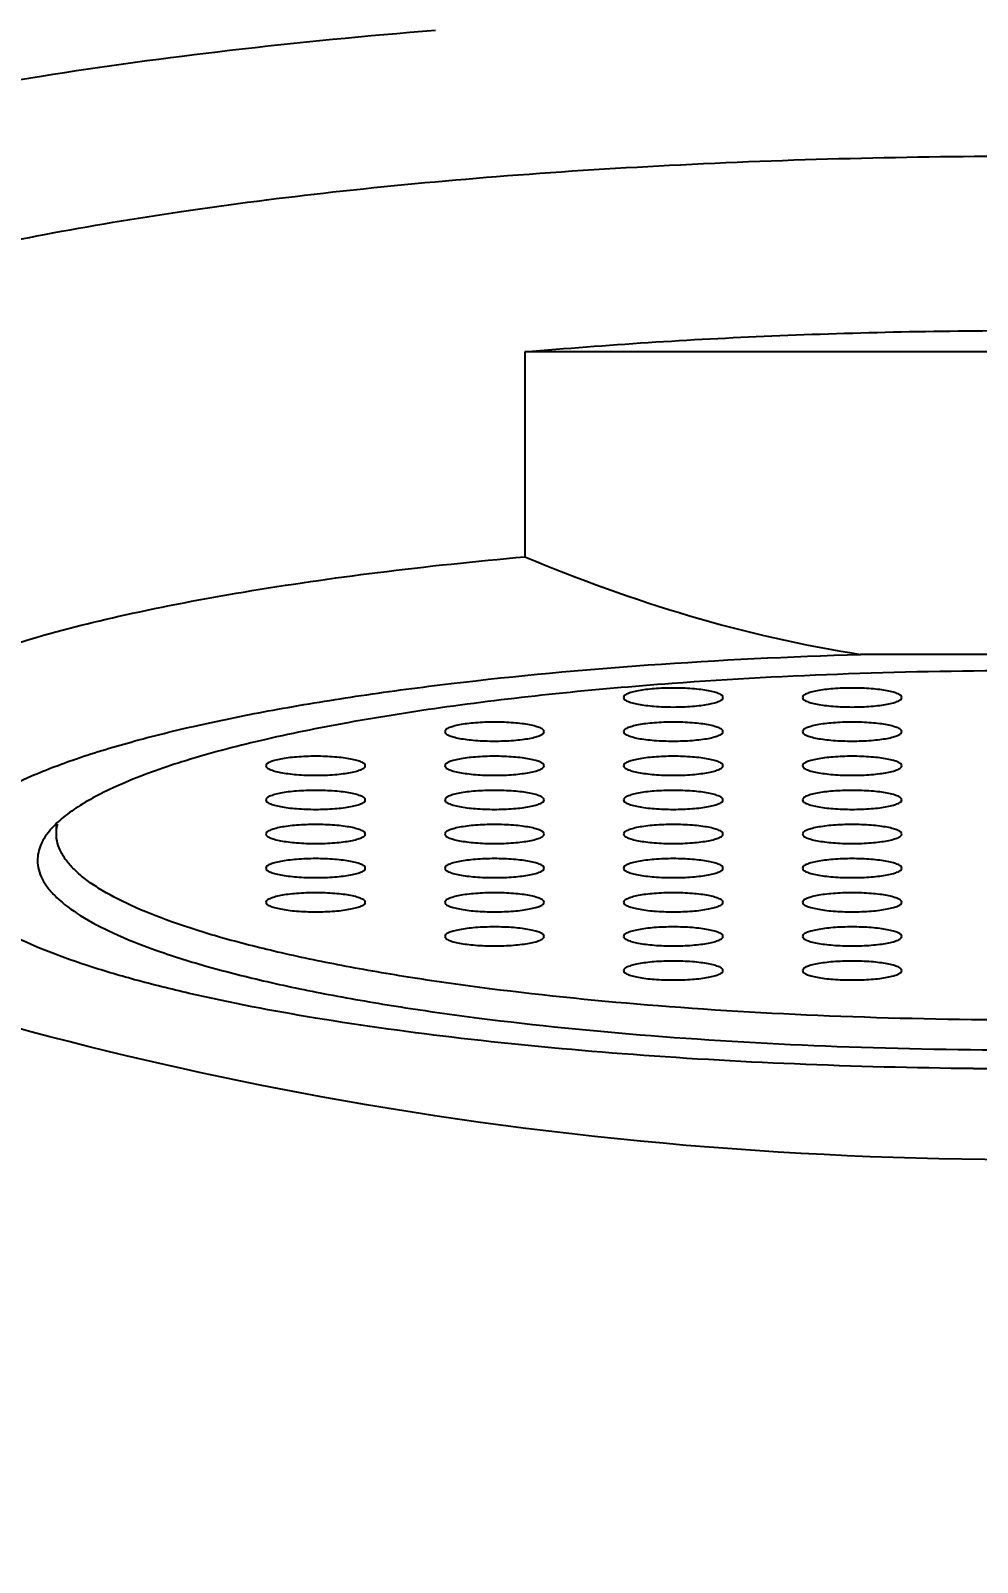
# Model space of a CAD drawing. Header units: millimetres. Extents: x 1091 to 1735, y 843 to 1297.
# Drawn here: x 1461.93 to 1471.46, y 1164.91 to 1180.33 of the extents above; entities that cross this region are included whole.
import ezdxf

# ---------------------------------------------------------------- set-up
doc = ezdxf.new("R2010")
doc.units = ezdxf.units.MM
doc.styles.add('Daelim Dimension', font='\x7f\x7f\x7f\x7f.TTF')
doc.dimstyles.new('DEFAULT', dxfattribs={"dimscale": 2, "dimtxt": 2, "dimasz": 2, "dimexe": 0, "dimexo": 2, "dimgap": 1, "dimtad": 1, "dimdec": 1, "dimzin": 9, "dimdsep": 46, "dimtxsty": 'Daelim Dimension', "dimcen": 0.5, "dimclrd": 252, "dimclre": 252, "dimclrt": 3, "dimadec": 1, "dimazin": 0, "dimtfac": 1, "dimtdec": 1, "dimtix": 1, "dimtmove": 0, "dimatfit": 3, "dimfxl": 0, "dimtolj": 1, "dimtzin": 1, "dimlwd": 9, "dimlwe": 9, "dimarcsym": 0})

# ---------------------------------------------------------------- blocks, each defined once
blk = doc.blocks.new('*D4')
at = {"color": 5, "lineweight": 9}
for p, q in [((1435.712, 1187.784), (1406.581, 1187.784)), ((1406.581, 1183.784), (1406.581, 1132.656)), ((1493.501, 1128.656), (1406.581, 1128.656))]:
    blk.add_line(p, q, dxfattribs=at)
at = {"color": 5}
for points in [[(1405.914, 1183.784), (1407.247, 1183.784), (1406.581, 1187.784)], [(1405.914, 1132.656), (1407.247, 1132.656), (1406.581, 1128.656)]]:
    blk.add_solid(points, dxfattribs=at)
at = {"layer": 'Defpoints', "color": 0}
for p in [(1439.712, 1187.784), (1406.581, 1128.656), (1497.501, 1128.656)]:
    blk.add_point(p, dxfattribs=at)
at = {"color": 7, "insert": (1399.137, 1158.22), "char_height": 10, "attachment_point": 5, "rotation": 90, "style": 'Daelim Dimension'}
blk.add_mtext('\\A1;59', dxfattribs=at)

msp = doc.modelspace()

# ---------------------------------------------------------------- linework, layer by layer
at = {"color": 7, "linetype": 'Continuous'}
for p, q in [((1477.095, 1177.095), (1466.907, 1177.095)), ((1466.907, 1177.095), (1466.907, 1175.034)), ((1473.718, 1174.052), (1470.285, 1174.052)), ((1462.191, 1172.244), (1462.191, 1172.328)), ((1471.422, 1169.883), (1472.58, 1169.883))]:
    msp.add_line(p, q, dxfattribs=at)
for points, knots in [([(1456.542, 1177.512), (1456.529, 1177.585), (1456.532, 1177.744), (1456.635, 1177.976), (1456.824, 1178.198), (1457.223, 1178.512), (1457.947, 1178.87), (1459.054, 1179.248), (1460.452, 1179.593), (1462.109, 1179.896), (1463.989, 1180.15), (1465.315, 1180.278), (1466.008, 1180.334)], [0, 0, 0, 0, 0.021644, 0.044997, 0.072585, 0.105927, 0.192351, 0.306352, 0.446912, 0.611616, 0.797321, 1, 1, 1, 1]), ([(1459.954, 1175.039), (1459.673, 1175.129), (1459.178, 1175.31), (1458.626, 1175.594), (1458.308, 1175.839), (1458.145, 1176.012), (1458.041, 1176.191), (1457.999, 1176.375), (1458.026, 1176.56), (1458.116, 1176.74), (1458.266, 1176.915), (1458.566, 1177.161), (1459.098, 1177.447), (1459.906, 1177.753), (1460.92, 1178.038), (1462.122, 1178.297), (1463.495, 1178.525), (1465.013, 1178.718), (1466.652, 1178.871), (1468.993, 1179.022), (1470.788, 1179.066), (1472.001, 1179.066)], [0, 0, 0, 0, 0.051741, 0.092089, 0.108182, 0.121828, 0.133496, 0.143962, 0.154298, 0.165617, 0.178768, 0.194285, 0.233373, 0.283838, 0.345488, 0.417626, 0.499239, 0.589074, 0.685689, 0.787507, 1, 1, 1, 1]), ([(1466.907, 1177.095), (1467.734, 1177.169), (1469.431, 1177.277), (1471.131, 1177.311), (1472.001, 1177.311)], [0, 0, 0, 0, 0.488217, 1, 1, 1, 1]), ([(1460.001, 1172.96), (1460.001, 1173.015), (1460.024, 1173.132), (1460.122, 1173.298), (1460.277, 1173.457), (1460.489, 1173.613), (1460.757, 1173.765), (1461.08, 1173.914), (1461.458, 1174.058), (1462.06, 1174.252), (1462.937, 1174.472), (1464.123, 1174.697), (1465.466, 1174.89), (1466.413, 1174.989), (1466.907, 1175.034)], [0, 0, 0, 0, 0.02208, 0.046822, 0.076127, 0.111096, 0.152284, 0.199936, 0.254102, 0.314704, 0.454474, 0.617234, 0.800185, 1, 1, 1, 1]), ([(1466.907, 1175.034), (1467.449, 1174.808), (1468.555, 1174.406), (1469.704, 1174.141), (1470.285, 1174.052)], [0, 0, 0, 0, 0.499748, 1, 1, 1, 1]), ([(1461.211, 1171.571), (1461.177, 1171.603), (1461.117, 1171.668), (1461.049, 1171.774), (1461.008, 1171.882), (1460.996, 1171.991), (1461.015, 1172.1), (1461.062, 1172.207), (1461.136, 1172.313), (1461.281, 1172.46), (1461.537, 1172.637), (1461.928, 1172.831), (1462.419, 1173.017), (1463.006, 1173.193), (1463.683, 1173.357), (1464.443, 1173.509), (1465.28, 1173.645), (1466.521, 1173.809), (1468.196, 1173.963), (1469.572, 1174.03), (1470.285, 1174.052)], [0, 0, 0, 0, 0.01365, 0.025732, 0.036659, 0.046995, 0.057406, 0.068546, 0.080945, 0.094985, 0.128839, 0.171199, 0.222317, 0.282056, 0.350053, 0.425781, 0.508587, 0.597724, 0.791579, 1, 1, 1, 1]), ([(1472.001, 1173.887), (1471.389, 1173.887), (1470.184, 1173.866), (1468.98, 1173.802), (1468.389, 1173.758)], [0, 0, 0, 0, 0.508345, 1, 1, 1, 1]), ([(1468.389, 1173.758), (1467.997, 1173.729), (1467.24, 1173.663), (1466.151, 1173.533), (1465.159, 1173.377), (1464.282, 1173.2), (1463.533, 1173.003), (1462.999, 1172.818), (1462.648, 1172.657), (1462.438, 1172.541), (1462.269, 1172.423), (1462.175, 1172.336), (1462.137, 1172.292)], [0, 0, 0, 0, 0.181312, 0.350798, 0.505821, 0.644042, 0.763513, 0.862813, 0.904679, 0.941364, 0.973019, 1, 1, 1, 1]), ([(1468.401, 1173.713), (1468.337, 1173.713), (1468.244, 1173.71), (1468.127, 1173.698), (1468.052, 1173.687), (1467.99, 1173.673), (1467.948, 1173.659), (1467.923, 1173.646), (1467.909, 1173.636), (1467.901, 1173.625), (1467.901, 1173.618)], [0, 0, 0, 0, 0.366436, 0.532657, 0.679389, 0.801535, 0.89541, 0.931244, 0.959929, 1, 1, 1, 1]), ([(1468.901, 1173.618), (1468.901, 1173.625), (1468.893, 1173.636), (1468.879, 1173.646), (1468.854, 1173.659), (1468.812, 1173.673), (1468.751, 1173.687), (1468.676, 1173.698), (1468.558, 1173.71), (1468.465, 1173.713), (1468.401, 1173.713)], [0, 0, 0, 0, 0.040074, 0.06876, 0.104594, 0.19847, 0.320619, 0.46735, 0.633575, 1, 1, 1, 1]), ([(1470.201, 1173.713), (1470.137, 1173.713), (1470.044, 1173.71), (1469.927, 1173.698), (1469.852, 1173.687), (1469.79, 1173.673), (1469.748, 1173.659), (1469.723, 1173.646), (1469.709, 1173.636), (1469.701, 1173.625), (1469.701, 1173.618)], [0, 0, 0, 0, 0.366436, 0.532657, 0.679389, 0.801535, 0.89541, 0.931244, 0.959929, 1, 1, 1, 1]), ([(1470.701, 1173.618), (1470.701, 1173.625), (1470.693, 1173.636), (1470.679, 1173.646), (1470.654, 1173.659), (1470.612, 1173.673), (1470.551, 1173.687), (1470.476, 1173.698), (1470.358, 1173.71), (1470.265, 1173.713), (1470.201, 1173.713)], [0, 0, 0, 0, 0.040074, 0.06876, 0.104594, 0.19847, 0.320619, 0.46735, 0.633575, 1, 1, 1, 1]), ([(1467.901, 1173.618), (1467.901, 1173.611), (1467.909, 1173.599), (1467.923, 1173.589), (1467.948, 1173.576), (1467.99, 1173.562), (1468.052, 1173.549), (1468.127, 1173.537), (1468.244, 1173.525), (1468.337, 1173.522), (1468.401, 1173.522)], [0, 0, 0, 0, 0.040074, 0.06876, 0.104594, 0.19847, 0.320619, 0.46735, 0.633575, 1, 1, 1, 1]), ([(1468.401, 1173.522), (1468.465, 1173.522), (1468.558, 1173.525), (1468.676, 1173.537), (1468.751, 1173.549), (1468.812, 1173.562), (1468.854, 1173.576), (1468.879, 1173.589), (1468.893, 1173.599), (1468.901, 1173.611), (1468.901, 1173.618)], [0, 0, 0, 0, 0.366436, 0.532657, 0.679389, 0.801535, 0.89541, 0.931244, 0.959929, 1, 1, 1, 1]), ([(1469.701, 1173.618), (1469.701, 1173.611), (1469.709, 1173.599), (1469.723, 1173.589), (1469.748, 1173.576), (1469.79, 1173.562), (1469.852, 1173.549), (1469.927, 1173.537), (1470.044, 1173.525), (1470.137, 1173.522), (1470.201, 1173.522)], [0, 0, 0, 0, 0.040074, 0.06876, 0.104594, 0.19847, 0.320619, 0.46735, 0.633575, 1, 1, 1, 1]), ([(1470.201, 1173.522), (1470.265, 1173.522), (1470.358, 1173.525), (1470.476, 1173.537), (1470.551, 1173.549), (1470.612, 1173.562), (1470.654, 1173.576), (1470.679, 1173.589), (1470.693, 1173.599), (1470.701, 1173.611), (1470.701, 1173.618)], [0, 0, 0, 0, 0.366436, 0.532657, 0.679389, 0.801535, 0.89541, 0.931244, 0.959929, 1, 1, 1, 1]), ([(1466.601, 1173.37), (1466.537, 1173.37), (1466.444, 1173.366), (1466.327, 1173.355), (1466.252, 1173.343), (1466.19, 1173.329), (1466.148, 1173.316), (1466.123, 1173.303), (1466.109, 1173.292), (1466.101, 1173.281), (1466.101, 1173.274)], [0, 0, 0, 0, 0.366436, 0.532657, 0.679389, 0.801535, 0.89541, 0.931244, 0.959929, 1, 1, 1, 1]), ([(1467.101, 1173.274), (1467.101, 1173.281), (1467.093, 1173.292), (1467.079, 1173.303), (1467.054, 1173.316), (1467.012, 1173.329), (1466.951, 1173.343), (1466.876, 1173.355), (1466.758, 1173.366), (1466.665, 1173.37), (1466.601, 1173.37)], [0, 0, 0, 0, 0.040074, 0.06876, 0.104594, 0.19847, 0.320619, 0.46735, 0.633575, 1, 1, 1, 1]), ([(1468.401, 1173.37), (1468.337, 1173.37), (1468.244, 1173.366), (1468.127, 1173.355), (1468.052, 1173.343), (1467.99, 1173.329), (1467.948, 1173.316), (1467.923, 1173.303), (1467.909, 1173.292), (1467.901, 1173.281), (1467.901, 1173.274)], [0, 0, 0, 0, 0.366436, 0.532657, 0.679389, 0.801535, 0.89541, 0.931244, 0.959929, 1, 1, 1, 1]), ([(1468.901, 1173.274), (1468.901, 1173.281), (1468.893, 1173.292), (1468.879, 1173.303), (1468.854, 1173.316), (1468.812, 1173.329), (1468.751, 1173.343), (1468.676, 1173.355), (1468.558, 1173.366), (1468.465, 1173.37), (1468.401, 1173.37)], [0, 0, 0, 0, 0.040074, 0.06876, 0.104594, 0.19847, 0.320619, 0.46735, 0.633575, 1, 1, 1, 1]), ([(1470.201, 1173.37), (1470.137, 1173.37), (1470.044, 1173.366), (1469.927, 1173.355), (1469.852, 1173.343), (1469.79, 1173.329), (1469.748, 1173.316), (1469.723, 1173.303), (1469.709, 1173.292), (1469.701, 1173.281), (1469.701, 1173.274)], [0, 0, 0, 0, 0.366436, 0.532657, 0.679389, 0.801535, 0.89541, 0.931244, 0.959929, 1, 1, 1, 1]), ([(1470.701, 1173.274), (1470.701, 1173.281), (1470.693, 1173.292), (1470.679, 1173.303), (1470.654, 1173.316), (1470.612, 1173.329), (1470.551, 1173.343), (1470.476, 1173.355), (1470.358, 1173.366), (1470.265, 1173.37), (1470.201, 1173.37)], [0, 0, 0, 0, 0.040074, 0.06876, 0.104594, 0.19847, 0.320619, 0.46735, 0.633575, 1, 1, 1, 1]), ([(1466.101, 1173.274), (1466.101, 1173.267), (1466.109, 1173.256), (1466.123, 1173.245), (1466.148, 1173.233), (1466.19, 1173.219), (1466.252, 1173.205), (1466.327, 1173.194), (1466.444, 1173.182), (1466.537, 1173.179), (1466.601, 1173.179)], [0, 0, 0, 0, 0.040074, 0.06876, 0.104594, 0.19847, 0.320619, 0.46735, 0.633575, 1, 1, 1, 1]), ([(1466.601, 1173.179), (1466.665, 1173.179), (1466.758, 1173.182), (1466.876, 1173.194), (1466.951, 1173.205), (1467.012, 1173.219), (1467.054, 1173.233), (1467.079, 1173.245), (1467.093, 1173.256), (1467.101, 1173.267), (1467.101, 1173.274)], [0, 0, 0, 0, 0.366436, 0.532657, 0.679389, 0.801535, 0.89541, 0.931244, 0.959929, 1, 1, 1, 1]), ([(1467.901, 1173.274), (1467.901, 1173.267), (1467.909, 1173.256), (1467.923, 1173.245), (1467.948, 1173.233), (1467.99, 1173.219), (1468.052, 1173.205), (1468.127, 1173.194), (1468.244, 1173.182), (1468.337, 1173.179), (1468.401, 1173.179)], [0, 0, 0, 0, 0.040074, 0.06876, 0.104594, 0.19847, 0.320619, 0.46735, 0.633575, 1, 1, 1, 1]), ([(1468.401, 1173.179), (1468.465, 1173.179), (1468.558, 1173.182), (1468.676, 1173.194), (1468.751, 1173.205), (1468.812, 1173.219), (1468.854, 1173.233), (1468.879, 1173.245), (1468.893, 1173.256), (1468.901, 1173.267), (1468.901, 1173.274)], [0, 0, 0, 0, 0.366436, 0.532657, 0.679389, 0.801535, 0.89541, 0.931244, 0.959929, 1, 1, 1, 1]), ([(1469.701, 1173.274), (1469.701, 1173.267), (1469.709, 1173.256), (1469.723, 1173.245), (1469.748, 1173.233), (1469.79, 1173.219), (1469.852, 1173.205), (1469.927, 1173.194), (1470.044, 1173.182), (1470.137, 1173.179), (1470.201, 1173.179)], [0, 0, 0, 0, 0.040074, 0.06876, 0.104594, 0.19847, 0.320619, 0.46735, 0.633575, 1, 1, 1, 1]), ([(1470.201, 1173.179), (1470.265, 1173.179), (1470.358, 1173.182), (1470.476, 1173.194), (1470.551, 1173.205), (1470.612, 1173.219), (1470.654, 1173.233), (1470.679, 1173.245), (1470.693, 1173.256), (1470.701, 1173.267), (1470.701, 1173.274)], [0, 0, 0, 0, 0.366436, 0.532657, 0.679389, 0.801535, 0.89541, 0.931244, 0.959929, 1, 1, 1, 1]), ([(1464.801, 1173.026), (1464.737, 1173.026), (1464.644, 1173.023), (1464.527, 1173.011), (1464.452, 1173), (1464.39, 1172.986), (1464.348, 1172.972), (1464.323, 1172.959), (1464.309, 1172.949), (1464.301, 1172.938), (1464.301, 1172.931)], [0, 0, 0, 0, 0.366436, 0.532657, 0.679389, 0.801535, 0.89541, 0.931244, 0.959929, 1, 1, 1, 1]), ([(1464.301, 1172.931), (1464.301, 1172.924), (1464.309, 1172.912), (1464.323, 1172.902), (1464.348, 1172.889), (1464.39, 1172.875), (1464.452, 1172.862), (1464.527, 1172.85), (1464.644, 1172.838), (1464.737, 1172.835), (1464.801, 1172.835)], [0, 0, 0, 0, 0.040074, 0.06876, 0.104594, 0.19847, 0.320619, 0.46735, 0.633575, 1, 1, 1, 1]), ([(1465.301, 1172.931), (1465.301, 1172.938), (1465.293, 1172.949), (1465.279, 1172.959), (1465.254, 1172.972), (1465.212, 1172.986), (1465.151, 1173), (1465.076, 1173.011), (1464.958, 1173.023), (1464.865, 1173.026), (1464.801, 1173.026)], [0, 0, 0, 0, 0.040074, 0.06876, 0.104594, 0.19847, 0.320619, 0.46735, 0.633575, 1, 1, 1, 1]), ([(1464.801, 1172.835), (1464.865, 1172.835), (1464.958, 1172.838), (1465.076, 1172.85), (1465.151, 1172.862), (1465.212, 1172.875), (1465.254, 1172.889), (1465.279, 1172.902), (1465.293, 1172.912), (1465.301, 1172.924), (1465.301, 1172.931)], [0, 0, 0, 0, 0.366436, 0.532657, 0.679389, 0.801535, 0.89541, 0.931244, 0.959929, 1, 1, 1, 1]), ([(1466.601, 1173.026), (1466.537, 1173.026), (1466.444, 1173.023), (1466.327, 1173.011), (1466.252, 1173), (1466.19, 1172.986), (1466.148, 1172.972), (1466.123, 1172.959), (1466.109, 1172.949), (1466.101, 1172.938), (1466.101, 1172.931)], [0, 0, 0, 0, 0.366436, 0.532657, 0.679389, 0.801535, 0.89541, 0.931244, 0.959929, 1, 1, 1, 1]), ([(1466.101, 1172.931), (1466.101, 1172.924), (1466.109, 1172.912), (1466.123, 1172.902), (1466.148, 1172.889), (1466.19, 1172.875), (1466.252, 1172.862), (1466.327, 1172.85), (1466.444, 1172.838), (1466.537, 1172.835), (1466.601, 1172.835)], [0, 0, 0, 0, 0.040074, 0.06876, 0.104594, 0.19847, 0.320619, 0.46735, 0.633575, 1, 1, 1, 1]), ([(1467.101, 1172.931), (1467.101, 1172.938), (1467.093, 1172.949), (1467.079, 1172.959), (1467.054, 1172.972), (1467.012, 1172.986), (1466.951, 1173), (1466.876, 1173.011), (1466.758, 1173.023), (1466.665, 1173.026), (1466.601, 1173.026)], [0, 0, 0, 0, 0.040074, 0.06876, 0.104594, 0.19847, 0.320619, 0.46735, 0.633575, 1, 1, 1, 1]), ([(1466.601, 1172.835), (1466.665, 1172.835), (1466.758, 1172.838), (1466.876, 1172.85), (1466.951, 1172.862), (1467.012, 1172.875), (1467.054, 1172.889), (1467.079, 1172.902), (1467.093, 1172.912), (1467.101, 1172.924), (1467.101, 1172.931)], [0, 0, 0, 0, 0.366436, 0.532657, 0.679389, 0.801535, 0.89541, 0.931244, 0.959929, 1, 1, 1, 1]), ([(1468.401, 1173.026), (1468.337, 1173.026), (1468.244, 1173.023), (1468.127, 1173.011), (1468.052, 1173), (1467.99, 1172.986), (1467.948, 1172.972), (1467.923, 1172.959), (1467.909, 1172.949), (1467.901, 1172.938), (1467.901, 1172.931)], [0, 0, 0, 0, 0.366436, 0.532657, 0.679389, 0.801535, 0.89541, 0.931244, 0.959929, 1, 1, 1, 1]), ([(1467.901, 1172.931), (1467.901, 1172.924), (1467.909, 1172.912), (1467.923, 1172.902), (1467.948, 1172.889), (1467.99, 1172.875), (1468.052, 1172.862), (1468.127, 1172.85), (1468.244, 1172.838), (1468.337, 1172.835), (1468.401, 1172.835)], [0, 0, 0, 0, 0.040074, 0.06876, 0.104594, 0.19847, 0.320619, 0.46735, 0.633575, 1, 1, 1, 1]), ([(1468.901, 1172.931), (1468.901, 1172.938), (1468.893, 1172.949), (1468.879, 1172.959), (1468.854, 1172.972), (1468.812, 1172.986), (1468.751, 1173), (1468.676, 1173.011), (1468.558, 1173.023), (1468.465, 1173.026), (1468.401, 1173.026)], [0, 0, 0, 0, 0.040074, 0.06876, 0.104594, 0.19847, 0.320619, 0.46735, 0.633575, 1, 1, 1, 1]), ([(1468.401, 1172.835), (1468.465, 1172.835), (1468.558, 1172.838), (1468.676, 1172.85), (1468.751, 1172.862), (1468.812, 1172.875), (1468.854, 1172.889), (1468.879, 1172.902), (1468.893, 1172.912), (1468.901, 1172.924), (1468.901, 1172.931)], [0, 0, 0, 0, 0.366436, 0.532657, 0.679389, 0.801535, 0.89541, 0.931244, 0.959929, 1, 1, 1, 1]), ([(1470.201, 1173.026), (1470.137, 1173.026), (1470.044, 1173.023), (1469.927, 1173.011), (1469.852, 1173), (1469.79, 1172.986), (1469.748, 1172.972), (1469.723, 1172.959), (1469.709, 1172.949), (1469.701, 1172.938), (1469.701, 1172.931)], [0, 0, 0, 0, 0.366436, 0.532657, 0.679389, 0.801535, 0.89541, 0.931244, 0.959929, 1, 1, 1, 1]), ([(1469.701, 1172.931), (1469.701, 1172.924), (1469.709, 1172.912), (1469.723, 1172.902), (1469.748, 1172.889), (1469.79, 1172.875), (1469.852, 1172.862), (1469.927, 1172.85), (1470.044, 1172.838), (1470.137, 1172.835), (1470.201, 1172.835)], [0, 0, 0, 0, 0.040074, 0.06876, 0.104594, 0.19847, 0.320619, 0.46735, 0.633575, 1, 1, 1, 1]), ([(1470.701, 1172.931), (1470.701, 1172.938), (1470.693, 1172.949), (1470.679, 1172.959), (1470.654, 1172.972), (1470.612, 1172.986), (1470.551, 1173), (1470.476, 1173.011), (1470.358, 1173.023), (1470.265, 1173.026), (1470.201, 1173.026)], [0, 0, 0, 0, 0.040074, 0.06876, 0.104594, 0.19847, 0.320619, 0.46735, 0.633575, 1, 1, 1, 1]), ([(1470.201, 1172.835), (1470.265, 1172.835), (1470.358, 1172.838), (1470.476, 1172.85), (1470.551, 1172.862), (1470.612, 1172.875), (1470.654, 1172.889), (1470.679, 1172.902), (1470.693, 1172.912), (1470.701, 1172.924), (1470.701, 1172.931)], [0, 0, 0, 0, 0.366436, 0.532657, 0.679389, 0.801535, 0.89541, 0.931244, 0.959929, 1, 1, 1, 1]), ([(1464.801, 1172.683), (1464.737, 1172.683), (1464.644, 1172.679), (1464.527, 1172.668), (1464.452, 1172.656), (1464.39, 1172.642), (1464.348, 1172.629), (1464.323, 1172.616), (1464.309, 1172.605), (1464.301, 1172.594), (1464.301, 1172.587)], [0, 0, 0, 0, 0.366436, 0.532657, 0.679389, 0.801535, 0.89541, 0.931244, 0.959929, 1, 1, 1, 1]), ([(1464.301, 1172.587), (1464.301, 1172.58), (1464.309, 1172.569), (1464.323, 1172.559), (1464.348, 1172.546), (1464.39, 1172.532), (1464.452, 1172.518), (1464.527, 1172.507), (1464.644, 1172.495), (1464.737, 1172.492), (1464.801, 1172.492)], [0, 0, 0, 0, 0.040074, 0.06876, 0.104594, 0.19847, 0.320619, 0.46735, 0.633575, 1, 1, 1, 1]), ([(1465.301, 1172.587), (1465.301, 1172.594), (1465.293, 1172.605), (1465.279, 1172.616), (1465.254, 1172.629), (1465.212, 1172.642), (1465.151, 1172.656), (1465.076, 1172.668), (1464.958, 1172.679), (1464.865, 1172.683), (1464.801, 1172.683)], [0, 0, 0, 0, 0.040074, 0.06876, 0.104594, 0.19847, 0.320619, 0.46735, 0.633575, 1, 1, 1, 1]), ([(1464.801, 1172.492), (1464.865, 1172.492), (1464.958, 1172.495), (1465.076, 1172.507), (1465.151, 1172.518), (1465.212, 1172.532), (1465.254, 1172.546), (1465.279, 1172.559), (1465.293, 1172.569), (1465.301, 1172.58), (1465.301, 1172.587)], [0, 0, 0, 0, 0.366436, 0.532657, 0.679389, 0.801535, 0.89541, 0.931244, 0.959929, 1, 1, 1, 1]), ([(1466.601, 1172.683), (1466.537, 1172.683), (1466.444, 1172.679), (1466.327, 1172.668), (1466.252, 1172.656), (1466.19, 1172.642), (1466.148, 1172.629), (1466.123, 1172.616), (1466.109, 1172.605), (1466.101, 1172.594), (1466.101, 1172.587)], [0, 0, 0, 0, 0.366436, 0.532657, 0.679389, 0.801535, 0.89541, 0.931244, 0.959929, 1, 1, 1, 1]), ([(1466.101, 1172.587), (1466.101, 1172.58), (1466.109, 1172.569), (1466.123, 1172.559), (1466.148, 1172.546), (1466.19, 1172.532), (1466.252, 1172.518), (1466.327, 1172.507), (1466.444, 1172.495), (1466.537, 1172.492), (1466.601, 1172.492)], [0, 0, 0, 0, 0.040074, 0.06876, 0.104594, 0.19847, 0.320619, 0.46735, 0.633575, 1, 1, 1, 1]), ([(1467.101, 1172.587), (1467.101, 1172.594), (1467.093, 1172.605), (1467.079, 1172.616), (1467.054, 1172.629), (1467.012, 1172.642), (1466.951, 1172.656), (1466.876, 1172.668), (1466.758, 1172.679), (1466.665, 1172.683), (1466.601, 1172.683)], [0, 0, 0, 0, 0.040074, 0.06876, 0.104594, 0.19847, 0.320619, 0.46735, 0.633575, 1, 1, 1, 1]), ([(1466.601, 1172.492), (1466.665, 1172.492), (1466.758, 1172.495), (1466.876, 1172.507), (1466.951, 1172.518), (1467.012, 1172.532), (1467.054, 1172.546), (1467.079, 1172.559), (1467.093, 1172.569), (1467.101, 1172.58), (1467.101, 1172.587)], [0, 0, 0, 0, 0.366436, 0.532657, 0.679389, 0.801535, 0.89541, 0.931244, 0.959929, 1, 1, 1, 1]), ([(1468.401, 1172.683), (1468.337, 1172.683), (1468.244, 1172.679), (1468.127, 1172.668), (1468.052, 1172.656), (1467.99, 1172.642), (1467.948, 1172.629), (1467.923, 1172.616), (1467.909, 1172.605), (1467.901, 1172.594), (1467.901, 1172.587)], [0, 0, 0, 0, 0.366436, 0.532657, 0.679389, 0.801535, 0.89541, 0.931244, 0.959929, 1, 1, 1, 1]), ([(1467.901, 1172.587), (1467.901, 1172.58), (1467.909, 1172.569), (1467.923, 1172.559), (1467.948, 1172.546), (1467.99, 1172.532), (1468.052, 1172.518), (1468.127, 1172.507), (1468.244, 1172.495), (1468.337, 1172.492), (1468.401, 1172.492)], [0, 0, 0, 0, 0.040074, 0.06876, 0.104594, 0.19847, 0.320619, 0.46735, 0.633575, 1, 1, 1, 1]), ([(1468.901, 1172.587), (1468.901, 1172.594), (1468.893, 1172.605), (1468.879, 1172.616), (1468.854, 1172.629), (1468.812, 1172.642), (1468.751, 1172.656), (1468.676, 1172.668), (1468.558, 1172.679), (1468.465, 1172.683), (1468.401, 1172.683)], [0, 0, 0, 0, 0.040074, 0.06876, 0.104594, 0.19847, 0.320619, 0.46735, 0.633575, 1, 1, 1, 1]), ([(1468.401, 1172.492), (1468.465, 1172.492), (1468.558, 1172.495), (1468.676, 1172.507), (1468.751, 1172.518), (1468.812, 1172.532), (1468.854, 1172.546), (1468.879, 1172.559), (1468.893, 1172.569), (1468.901, 1172.58), (1468.901, 1172.587)], [0, 0, 0, 0, 0.366436, 0.532657, 0.679389, 0.801535, 0.89541, 0.931244, 0.959929, 1, 1, 1, 1]), ([(1470.201, 1172.683), (1470.137, 1172.683), (1470.044, 1172.679), (1469.927, 1172.668), (1469.852, 1172.656), (1469.79, 1172.642), (1469.748, 1172.629), (1469.723, 1172.616), (1469.709, 1172.605), (1469.701, 1172.594), (1469.701, 1172.587)], [0, 0, 0, 0, 0.366436, 0.532657, 0.679389, 0.801535, 0.89541, 0.931244, 0.959929, 1, 1, 1, 1]), ([(1469.701, 1172.587), (1469.701, 1172.58), (1469.709, 1172.569), (1469.723, 1172.559), (1469.748, 1172.546), (1469.79, 1172.532), (1469.852, 1172.518), (1469.927, 1172.507), (1470.044, 1172.495), (1470.137, 1172.492), (1470.201, 1172.492)], [0, 0, 0, 0, 0.040074, 0.06876, 0.104594, 0.19847, 0.320619, 0.46735, 0.633575, 1, 1, 1, 1]), ([(1470.701, 1172.587), (1470.701, 1172.594), (1470.693, 1172.605), (1470.679, 1172.616), (1470.654, 1172.629), (1470.612, 1172.642), (1470.551, 1172.656), (1470.476, 1172.668), (1470.358, 1172.679), (1470.265, 1172.683), (1470.201, 1172.683)], [0, 0, 0, 0, 0.040074, 0.06876, 0.104594, 0.19847, 0.320619, 0.46735, 0.633575, 1, 1, 1, 1]), ([(1470.201, 1172.492), (1470.265, 1172.492), (1470.358, 1172.495), (1470.476, 1172.507), (1470.551, 1172.518), (1470.612, 1172.532), (1470.654, 1172.546), (1470.679, 1172.559), (1470.693, 1172.569), (1470.701, 1172.58), (1470.701, 1172.587)], [0, 0, 0, 0, 0.366436, 0.532657, 0.679389, 0.801535, 0.89541, 0.931244, 0.959929, 1, 1, 1, 1]), ([(1462.137, 1172.292), (1462.096, 1172.245), (1462.028, 1172.149), (1462.001, 1172.032), (1462.001, 1171.979)], [0, 0, 0, 0, 0.536687, 1, 1, 1, 1]), ([(1462.191, 1172.244), (1462.191, 1172.252), (1462.192, 1172.286), (1462.198, 1172.319), (1462.205, 1172.343)], [0, 0, 0, 0, 0.24742, 1, 1, 1, 1]), ([(1464.801, 1172.339), (1464.737, 1172.339), (1464.644, 1172.336), (1464.527, 1172.324), (1464.452, 1172.313), (1464.39, 1172.299), (1464.348, 1172.285), (1464.323, 1172.272), (1464.309, 1172.262), (1464.301, 1172.251), (1464.301, 1172.244)], [0, 0, 0, 0, 0.366436, 0.532657, 0.679389, 0.801535, 0.89541, 0.931244, 0.959929, 1, 1, 1, 1]), ([(1465.301, 1172.244), (1465.301, 1172.251), (1465.293, 1172.262), (1465.279, 1172.272), (1465.254, 1172.285), (1465.212, 1172.299), (1465.151, 1172.313), (1465.076, 1172.324), (1464.958, 1172.336), (1464.865, 1172.339), (1464.801, 1172.339)], [0, 0, 0, 0, 0.040074, 0.06876, 0.104594, 0.19847, 0.320619, 0.46735, 0.633575, 1, 1, 1, 1]), ([(1466.601, 1172.339), (1466.537, 1172.339), (1466.444, 1172.336), (1466.327, 1172.324), (1466.252, 1172.313), (1466.19, 1172.299), (1466.148, 1172.285), (1466.123, 1172.272), (1466.109, 1172.262), (1466.101, 1172.251), (1466.101, 1172.244)], [0, 0, 0, 0, 0.366436, 0.532657, 0.679389, 0.801535, 0.89541, 0.931244, 0.959929, 1, 1, 1, 1]), ([(1467.101, 1172.244), (1467.101, 1172.251), (1467.093, 1172.262), (1467.079, 1172.272), (1467.054, 1172.285), (1467.012, 1172.299), (1466.951, 1172.313), (1466.876, 1172.324), (1466.758, 1172.336), (1466.665, 1172.339), (1466.601, 1172.339)], [0, 0, 0, 0, 0.040074, 0.06876, 0.104594, 0.19847, 0.320619, 0.46735, 0.633575, 1, 1, 1, 1]), ([(1468.401, 1172.339), (1468.337, 1172.339), (1468.244, 1172.336), (1468.127, 1172.324), (1468.052, 1172.313), (1467.99, 1172.299), (1467.948, 1172.285), (1467.923, 1172.272), (1467.909, 1172.262), (1467.901, 1172.251), (1467.901, 1172.244)], [0, 0, 0, 0, 0.366436, 0.532657, 0.679389, 0.801535, 0.89541, 0.931244, 0.959929, 1, 1, 1, 1]), ([(1468.901, 1172.244), (1468.901, 1172.251), (1468.893, 1172.262), (1468.879, 1172.272), (1468.854, 1172.285), (1468.812, 1172.299), (1468.751, 1172.313), (1468.676, 1172.324), (1468.558, 1172.336), (1468.465, 1172.339), (1468.401, 1172.339)], [0, 0, 0, 0, 0.040074, 0.06876, 0.104594, 0.19847, 0.320619, 0.46735, 0.633575, 1, 1, 1, 1]), ([(1470.201, 1172.339), (1470.137, 1172.339), (1470.044, 1172.336), (1469.927, 1172.324), (1469.852, 1172.313), (1469.79, 1172.299), (1469.748, 1172.285), (1469.723, 1172.272), (1469.709, 1172.262), (1469.701, 1172.251), (1469.701, 1172.244)], [0, 0, 0, 0, 0.366436, 0.532657, 0.679389, 0.801535, 0.89541, 0.931244, 0.959929, 1, 1, 1, 1]), ([(1470.701, 1172.244), (1470.701, 1172.251), (1470.693, 1172.262), (1470.679, 1172.272), (1470.654, 1172.285), (1470.612, 1172.299), (1470.551, 1172.313), (1470.476, 1172.324), (1470.358, 1172.336), (1470.265, 1172.339), (1470.201, 1172.339)], [0, 0, 0, 0, 0.040074, 0.06876, 0.104594, 0.19847, 0.320619, 0.46735, 0.633575, 1, 1, 1, 1]), ([(1472.001, 1170.372), (1471.363, 1170.372), (1470.11, 1170.395), (1468.292, 1170.498), (1466.856, 1170.641), (1465.796, 1170.79), (1465.084, 1170.912), (1464.439, 1171.047), (1463.866, 1171.192), (1463.371, 1171.347), (1462.958, 1171.511), (1462.671, 1171.659), (1462.488, 1171.783), (1462.382, 1171.873), (1462.298, 1171.964), (1462.237, 1172.056), (1462.2, 1172.149), (1462.191, 1172.213), (1462.191, 1172.244)], [0, 0, 0, 0, 0.186444, 0.365982, 0.532029, 0.608094, 0.678601, 0.742951, 0.800627, 0.851216, 0.894445, 0.930245, 0.945438, 0.958921, 0.970838, 0.981413, 0.990981, 1, 1, 1, 1]), ([(1464.301, 1172.244), (1464.301, 1172.237), (1464.309, 1172.225), (1464.323, 1172.215), (1464.348, 1172.202), (1464.39, 1172.189), (1464.452, 1172.175), (1464.527, 1172.163), (1464.644, 1172.152), (1464.737, 1172.148), (1464.801, 1172.148)], [0, 0, 0, 0, 0.040074, 0.06876, 0.104594, 0.19847, 0.320619, 0.46735, 0.633575, 1, 1, 1, 1]), ([(1464.801, 1172.148), (1464.865, 1172.148), (1464.958, 1172.152), (1465.076, 1172.163), (1465.151, 1172.175), (1465.212, 1172.189), (1465.254, 1172.202), (1465.279, 1172.215), (1465.293, 1172.225), (1465.301, 1172.237), (1465.301, 1172.244)], [0, 0, 0, 0, 0.366436, 0.532657, 0.679389, 0.801535, 0.89541, 0.931244, 0.959929, 1, 1, 1, 1]), ([(1466.101, 1172.244), (1466.101, 1172.237), (1466.109, 1172.225), (1466.123, 1172.215), (1466.148, 1172.202), (1466.19, 1172.189), (1466.252, 1172.175), (1466.327, 1172.163), (1466.444, 1172.152), (1466.537, 1172.148), (1466.601, 1172.148)], [0, 0, 0, 0, 0.040074, 0.06876, 0.104594, 0.19847, 0.320619, 0.46735, 0.633575, 1, 1, 1, 1]), ([(1466.601, 1172.148), (1466.665, 1172.148), (1466.758, 1172.152), (1466.876, 1172.163), (1466.951, 1172.175), (1467.012, 1172.189), (1467.054, 1172.202), (1467.079, 1172.215), (1467.093, 1172.225), (1467.101, 1172.237), (1467.101, 1172.244)], [0, 0, 0, 0, 0.366436, 0.532657, 0.679389, 0.801535, 0.89541, 0.931244, 0.959929, 1, 1, 1, 1]), ([(1467.901, 1172.244), (1467.901, 1172.237), (1467.909, 1172.225), (1467.923, 1172.215), (1467.948, 1172.202), (1467.99, 1172.189), (1468.052, 1172.175), (1468.127, 1172.163), (1468.244, 1172.152), (1468.337, 1172.148), (1468.401, 1172.148)], [0, 0, 0, 0, 0.040074, 0.06876, 0.104594, 0.19847, 0.320619, 0.46735, 0.633575, 1, 1, 1, 1]), ([(1468.401, 1172.148), (1468.465, 1172.148), (1468.558, 1172.152), (1468.676, 1172.163), (1468.751, 1172.175), (1468.812, 1172.189), (1468.854, 1172.202), (1468.879, 1172.215), (1468.893, 1172.225), (1468.901, 1172.237), (1468.901, 1172.244)], [0, 0, 0, 0, 0.366436, 0.532657, 0.679389, 0.801535, 0.89541, 0.931244, 0.959929, 1, 1, 1, 1]), ([(1469.701, 1172.244), (1469.701, 1172.237), (1469.709, 1172.225), (1469.723, 1172.215), (1469.748, 1172.202), (1469.79, 1172.189), (1469.852, 1172.175), (1469.927, 1172.163), (1470.044, 1172.152), (1470.137, 1172.148), (1470.201, 1172.148)], [0, 0, 0, 0, 0.040074, 0.06876, 0.104594, 0.19847, 0.320619, 0.46735, 0.633575, 1, 1, 1, 1]), ([(1470.201, 1172.148), (1470.265, 1172.148), (1470.358, 1172.152), (1470.476, 1172.163), (1470.551, 1172.175), (1470.612, 1172.189), (1470.654, 1172.202), (1470.679, 1172.215), (1470.693, 1172.225), (1470.701, 1172.237), (1470.701, 1172.244)], [0, 0, 0, 0, 0.366436, 0.532657, 0.679389, 0.801535, 0.89541, 0.931244, 0.959929, 1, 1, 1, 1]), ([(1462.001, 1171.979), (1462.001, 1171.947), (1462.01, 1171.882), (1462.048, 1171.787), (1462.11, 1171.693), (1462.231, 1171.562), (1462.449, 1171.404), (1462.783, 1171.231), (1463.204, 1171.065), (1463.709, 1170.907), (1464.293, 1170.758), (1464.95, 1170.621), (1465.676, 1170.497), (1466.756, 1170.345), (1468.22, 1170.199), (1470.074, 1170.094), (1471.351, 1170.071), (1472.001, 1170.071)], [0, 0, 0, 0, 0.00902, 0.018588, 0.029163, 0.041081, 0.069722, 0.105524, 0.148755, 0.199346, 0.257023, 0.321376, 0.391885, 0.467952, 0.634006, 0.813549, 1, 1, 1, 1]), ([(1464.801, 1171.996), (1464.737, 1171.996), (1464.644, 1171.992), (1464.527, 1171.981), (1464.452, 1171.969), (1464.39, 1171.955), (1464.348, 1171.942), (1464.323, 1171.929), (1464.309, 1171.919), (1464.301, 1171.907), (1464.301, 1171.9)], [0, 0, 0, 0, 0.366436, 0.532657, 0.679389, 0.801535, 0.89541, 0.931244, 0.959929, 1, 1, 1, 1]), ([(1465.301, 1171.9), (1465.301, 1171.907), (1465.293, 1171.919), (1465.279, 1171.929), (1465.254, 1171.942), (1465.212, 1171.955), (1465.151, 1171.969), (1465.076, 1171.981), (1464.958, 1171.992), (1464.865, 1171.996), (1464.801, 1171.996)], [0, 0, 0, 0, 0.040074, 0.06876, 0.104594, 0.19847, 0.320619, 0.46735, 0.633575, 1, 1, 1, 1]), ([(1466.601, 1171.996), (1466.537, 1171.996), (1466.444, 1171.992), (1466.327, 1171.981), (1466.252, 1171.969), (1466.19, 1171.955), (1466.148, 1171.942), (1466.123, 1171.929), (1466.109, 1171.919), (1466.101, 1171.907), (1466.101, 1171.9)], [0, 0, 0, 0, 0.366436, 0.532657, 0.679389, 0.801535, 0.89541, 0.931244, 0.959929, 1, 1, 1, 1]), ([(1467.101, 1171.9), (1467.101, 1171.907), (1467.093, 1171.919), (1467.079, 1171.929), (1467.054, 1171.942), (1467.012, 1171.955), (1466.951, 1171.969), (1466.876, 1171.981), (1466.758, 1171.992), (1466.665, 1171.996), (1466.601, 1171.996)], [0, 0, 0, 0, 0.040074, 0.06876, 0.104594, 0.19847, 0.320619, 0.46735, 0.633575, 1, 1, 1, 1]), ([(1468.401, 1171.996), (1468.337, 1171.996), (1468.244, 1171.992), (1468.127, 1171.981), (1468.052, 1171.969), (1467.99, 1171.955), (1467.948, 1171.942), (1467.923, 1171.929), (1467.909, 1171.919), (1467.901, 1171.907), (1467.901, 1171.9)], [0, 0, 0, 0, 0.366436, 0.532657, 0.679389, 0.801535, 0.89541, 0.931244, 0.959929, 1, 1, 1, 1]), ([(1468.901, 1171.9), (1468.901, 1171.907), (1468.893, 1171.919), (1468.879, 1171.929), (1468.854, 1171.942), (1468.812, 1171.955), (1468.751, 1171.969), (1468.676, 1171.981), (1468.558, 1171.992), (1468.465, 1171.996), (1468.401, 1171.996)], [0, 0, 0, 0, 0.040074, 0.06876, 0.104594, 0.19847, 0.320619, 0.46735, 0.633575, 1, 1, 1, 1]), ([(1470.201, 1171.996), (1470.137, 1171.996), (1470.044, 1171.992), (1469.927, 1171.981), (1469.852, 1171.969), (1469.79, 1171.955), (1469.748, 1171.942), (1469.723, 1171.929), (1469.709, 1171.919), (1469.701, 1171.907), (1469.701, 1171.9)], [0, 0, 0, 0, 0.366436, 0.532657, 0.679389, 0.801535, 0.89541, 0.931244, 0.959929, 1, 1, 1, 1]), ([(1470.701, 1171.9), (1470.701, 1171.907), (1470.693, 1171.919), (1470.679, 1171.929), (1470.654, 1171.942), (1470.612, 1171.955), (1470.551, 1171.969), (1470.476, 1171.981), (1470.358, 1171.992), (1470.265, 1171.996), (1470.201, 1171.996)], [0, 0, 0, 0, 0.040074, 0.06876, 0.104594, 0.19847, 0.320619, 0.46735, 0.633575, 1, 1, 1, 1]), ([(1464.301, 1171.9), (1464.301, 1171.893), (1464.309, 1171.882), (1464.323, 1171.872), (1464.348, 1171.859), (1464.39, 1171.845), (1464.452, 1171.831), (1464.527, 1171.82), (1464.644, 1171.808), (1464.737, 1171.805), (1464.801, 1171.805)], [0, 0, 0, 0, 0.040074, 0.06876, 0.104594, 0.19847, 0.320619, 0.46735, 0.633575, 1, 1, 1, 1]), ([(1464.801, 1171.805), (1464.865, 1171.805), (1464.958, 1171.808), (1465.076, 1171.82), (1465.151, 1171.831), (1465.212, 1171.845), (1465.254, 1171.859), (1465.279, 1171.872), (1465.293, 1171.882), (1465.301, 1171.893), (1465.301, 1171.9)], [0, 0, 0, 0, 0.366436, 0.532657, 0.679389, 0.801535, 0.89541, 0.931244, 0.959929, 1, 1, 1, 1]), ([(1466.101, 1171.9), (1466.101, 1171.893), (1466.109, 1171.882), (1466.123, 1171.872), (1466.148, 1171.859), (1466.19, 1171.845), (1466.252, 1171.831), (1466.327, 1171.82), (1466.444, 1171.808), (1466.537, 1171.805), (1466.601, 1171.805)], [0, 0, 0, 0, 0.040074, 0.06876, 0.104594, 0.19847, 0.320619, 0.46735, 0.633575, 1, 1, 1, 1]), ([(1466.601, 1171.805), (1466.665, 1171.805), (1466.758, 1171.808), (1466.876, 1171.82), (1466.951, 1171.831), (1467.012, 1171.845), (1467.054, 1171.859), (1467.079, 1171.872), (1467.093, 1171.882), (1467.101, 1171.893), (1467.101, 1171.9)], [0, 0, 0, 0, 0.366436, 0.532657, 0.679389, 0.801535, 0.89541, 0.931244, 0.959929, 1, 1, 1, 1]), ([(1467.901, 1171.9), (1467.901, 1171.893), (1467.909, 1171.882), (1467.923, 1171.872), (1467.948, 1171.859), (1467.99, 1171.845), (1468.052, 1171.831), (1468.127, 1171.82), (1468.244, 1171.808), (1468.337, 1171.805), (1468.401, 1171.805)], [0, 0, 0, 0, 0.040074, 0.06876, 0.104594, 0.19847, 0.320619, 0.46735, 0.633575, 1, 1, 1, 1]), ([(1468.401, 1171.805), (1468.465, 1171.805), (1468.558, 1171.808), (1468.676, 1171.82), (1468.751, 1171.831), (1468.812, 1171.845), (1468.854, 1171.859), (1468.879, 1171.872), (1468.893, 1171.882), (1468.901, 1171.893), (1468.901, 1171.9)], [0, 0, 0, 0, 0.366436, 0.532657, 0.679389, 0.801535, 0.89541, 0.931244, 0.959929, 1, 1, 1, 1]), ([(1469.701, 1171.9), (1469.701, 1171.893), (1469.709, 1171.882), (1469.723, 1171.872), (1469.748, 1171.859), (1469.79, 1171.845), (1469.852, 1171.831), (1469.927, 1171.82), (1470.044, 1171.808), (1470.137, 1171.805), (1470.201, 1171.805)], [0, 0, 0, 0, 0.040074, 0.06876, 0.104594, 0.19847, 0.320619, 0.46735, 0.633575, 1, 1, 1, 1]), ([(1470.201, 1171.805), (1470.265, 1171.805), (1470.358, 1171.808), (1470.476, 1171.82), (1470.551, 1171.831), (1470.612, 1171.845), (1470.654, 1171.859), (1470.679, 1171.872), (1470.693, 1171.882), (1470.701, 1171.893), (1470.701, 1171.9)], [0, 0, 0, 0, 0.366436, 0.532657, 0.679389, 0.801535, 0.89541, 0.931244, 0.959929, 1, 1, 1, 1]), ([(1464.801, 1171.652), (1464.737, 1171.652), (1464.644, 1171.649), (1464.527, 1171.637), (1464.452, 1171.626), (1464.39, 1171.612), (1464.348, 1171.598), (1464.323, 1171.585), (1464.309, 1171.575), (1464.301, 1171.564), (1464.301, 1171.557)], [0, 0, 0, 0, 0.366436, 0.532657, 0.679389, 0.801535, 0.89541, 0.931244, 0.959929, 1, 1, 1, 1]), ([(1465.301, 1171.557), (1465.301, 1171.564), (1465.293, 1171.575), (1465.279, 1171.585), (1465.254, 1171.598), (1465.212, 1171.612), (1465.151, 1171.626), (1465.076, 1171.637), (1464.958, 1171.649), (1464.865, 1171.652), (1464.801, 1171.652)], [0, 0, 0, 0, 0.040074, 0.06876, 0.104594, 0.19847, 0.320619, 0.46735, 0.633575, 1, 1, 1, 1]), ([(1466.601, 1171.652), (1466.537, 1171.652), (1466.444, 1171.649), (1466.327, 1171.637), (1466.252, 1171.626), (1466.19, 1171.612), (1466.148, 1171.598), (1466.123, 1171.585), (1466.109, 1171.575), (1466.101, 1171.564), (1466.101, 1171.557)], [0, 0, 0, 0, 0.366436, 0.532657, 0.679389, 0.801535, 0.89541, 0.931244, 0.959929, 1, 1, 1, 1]), ([(1467.101, 1171.557), (1467.101, 1171.564), (1467.093, 1171.575), (1467.079, 1171.585), (1467.054, 1171.598), (1467.012, 1171.612), (1466.951, 1171.626), (1466.876, 1171.637), (1466.758, 1171.649), (1466.665, 1171.652), (1466.601, 1171.652)], [0, 0, 0, 0, 0.040074, 0.06876, 0.104594, 0.19847, 0.320619, 0.46735, 0.633575, 1, 1, 1, 1]), ([(1468.401, 1171.652), (1468.337, 1171.652), (1468.244, 1171.649), (1468.127, 1171.637), (1468.052, 1171.626), (1467.99, 1171.612), (1467.948, 1171.598), (1467.923, 1171.585), (1467.909, 1171.575), (1467.901, 1171.564), (1467.901, 1171.557)], [0, 0, 0, 0, 0.366436, 0.532657, 0.679389, 0.801535, 0.89541, 0.931244, 0.959929, 1, 1, 1, 1]), ([(1468.901, 1171.557), (1468.901, 1171.564), (1468.893, 1171.575), (1468.879, 1171.585), (1468.854, 1171.598), (1468.812, 1171.612), (1468.751, 1171.626), (1468.676, 1171.637), (1468.558, 1171.649), (1468.465, 1171.652), (1468.401, 1171.652)], [0, 0, 0, 0, 0.040074, 0.06876, 0.104594, 0.19847, 0.320619, 0.46735, 0.633575, 1, 1, 1, 1]), ([(1470.201, 1171.652), (1470.137, 1171.652), (1470.044, 1171.649), (1469.927, 1171.637), (1469.852, 1171.626), (1469.79, 1171.612), (1469.748, 1171.598), (1469.723, 1171.585), (1469.709, 1171.575), (1469.701, 1171.564), (1469.701, 1171.557)], [0, 0, 0, 0, 0.366436, 0.532657, 0.679389, 0.801535, 0.89541, 0.931244, 0.959929, 1, 1, 1, 1]), ([(1470.701, 1171.557), (1470.701, 1171.564), (1470.693, 1171.575), (1470.679, 1171.585), (1470.654, 1171.598), (1470.612, 1171.612), (1470.551, 1171.626), (1470.476, 1171.637), (1470.358, 1171.649), (1470.265, 1171.652), (1470.201, 1171.652)], [0, 0, 0, 0, 0.040074, 0.06876, 0.104594, 0.19847, 0.320619, 0.46735, 0.633575, 1, 1, 1, 1]), ([(1471.422, 1169.883), (1470.822, 1169.889), (1469.643, 1169.919), (1467.922, 1170.019), (1466.313, 1170.171), (1464.858, 1170.37), (1463.763, 1170.579), (1462.996, 1170.769), (1462.507, 1170.914), (1462.083, 1171.066), (1461.725, 1171.223), (1461.437, 1171.385), (1461.276, 1171.508), (1461.211, 1171.571)], [0, 0, 0, 0, 0.172082, 0.338186, 0.494, 0.635506, 0.759175, 0.813398, 0.862151, 0.905222, 0.942499, 0.974008, 1, 1, 1, 1]), ([(1464.301, 1171.557), (1464.301, 1171.55), (1464.309, 1171.539), (1464.323, 1171.528), (1464.348, 1171.515), (1464.39, 1171.502), (1464.452, 1171.488), (1464.527, 1171.476), (1464.644, 1171.465), (1464.737, 1171.461), (1464.801, 1171.461)], [0, 0, 0, 0, 0.040074, 0.06876, 0.104594, 0.19847, 0.320619, 0.46735, 0.633575, 1, 1, 1, 1]), ([(1464.801, 1171.461), (1464.865, 1171.461), (1464.958, 1171.465), (1465.076, 1171.476), (1465.151, 1171.488), (1465.212, 1171.502), (1465.254, 1171.515), (1465.279, 1171.528), (1465.293, 1171.539), (1465.301, 1171.55), (1465.301, 1171.557)], [0, 0, 0, 0, 0.366436, 0.532657, 0.679389, 0.801535, 0.89541, 0.931244, 0.959929, 1, 1, 1, 1]), ([(1466.101, 1171.557), (1466.101, 1171.55), (1466.109, 1171.539), (1466.123, 1171.528), (1466.148, 1171.515), (1466.19, 1171.502), (1466.252, 1171.488), (1466.327, 1171.476), (1466.444, 1171.465), (1466.537, 1171.461), (1466.601, 1171.461)], [0, 0, 0, 0, 0.040074, 0.06876, 0.104594, 0.19847, 0.320619, 0.46735, 0.633575, 1, 1, 1, 1]), ([(1466.601, 1171.461), (1466.665, 1171.461), (1466.758, 1171.465), (1466.876, 1171.476), (1466.951, 1171.488), (1467.012, 1171.502), (1467.054, 1171.515), (1467.079, 1171.528), (1467.093, 1171.539), (1467.101, 1171.55), (1467.101, 1171.557)], [0, 0, 0, 0, 0.366436, 0.532657, 0.679389, 0.801535, 0.89541, 0.931244, 0.959929, 1, 1, 1, 1]), ([(1467.901, 1171.557), (1467.901, 1171.55), (1467.909, 1171.539), (1467.923, 1171.528), (1467.948, 1171.515), (1467.99, 1171.502), (1468.052, 1171.488), (1468.127, 1171.476), (1468.244, 1171.465), (1468.337, 1171.461), (1468.401, 1171.461)], [0, 0, 0, 0, 0.040074, 0.06876, 0.104594, 0.19847, 0.320619, 0.46735, 0.633575, 1, 1, 1, 1]), ([(1468.401, 1171.461), (1468.465, 1171.461), (1468.558, 1171.465), (1468.676, 1171.476), (1468.751, 1171.488), (1468.812, 1171.502), (1468.854, 1171.515), (1468.879, 1171.528), (1468.893, 1171.539), (1468.901, 1171.55), (1468.901, 1171.557)], [0, 0, 0, 0, 0.366436, 0.532657, 0.679389, 0.801535, 0.89541, 0.931244, 0.959929, 1, 1, 1, 1]), ([(1469.701, 1171.557), (1469.701, 1171.55), (1469.709, 1171.539), (1469.723, 1171.528), (1469.748, 1171.515), (1469.79, 1171.502), (1469.852, 1171.488), (1469.927, 1171.476), (1470.044, 1171.465), (1470.137, 1171.461), (1470.201, 1171.461)], [0, 0, 0, 0, 0.040074, 0.06876, 0.104594, 0.19847, 0.320619, 0.46735, 0.633575, 1, 1, 1, 1]), ([(1470.201, 1171.461), (1470.265, 1171.461), (1470.358, 1171.465), (1470.476, 1171.476), (1470.551, 1171.488), (1470.612, 1171.502), (1470.654, 1171.515), (1470.679, 1171.528), (1470.693, 1171.539), (1470.701, 1171.55), (1470.701, 1171.557)], [0, 0, 0, 0, 0.366436, 0.532657, 0.679389, 0.801535, 0.89541, 0.931244, 0.959929, 1, 1, 1, 1]), ([(1472.001, 1168.965), (1469.533, 1168.965), (1464.951, 1169.368), (1460.525, 1170.598), (1458.555, 1171.328)], [0, 0, 0, 0, 0.540087, 1, 1, 1, 1]), ([(1466.601, 1171.309), (1466.537, 1171.309), (1466.444, 1171.306), (1466.327, 1171.294), (1466.252, 1171.282), (1466.19, 1171.269), (1466.148, 1171.255), (1466.123, 1171.242), (1466.109, 1171.232), (1466.101, 1171.22), (1466.101, 1171.213)], [0, 0, 0, 0, 0.366436, 0.532657, 0.679389, 0.801535, 0.89541, 0.931244, 0.959929, 1, 1, 1, 1]), ([(1466.101, 1171.213), (1466.101, 1171.206), (1466.109, 1171.195), (1466.123, 1171.185), (1466.148, 1171.172), (1466.19, 1171.158), (1466.252, 1171.144), (1466.327, 1171.133), (1466.444, 1171.121), (1466.537, 1171.118), (1466.601, 1171.118)], [0, 0, 0, 0, 0.040074, 0.06876, 0.104594, 0.19847, 0.320619, 0.46735, 0.633575, 1, 1, 1, 1]), ([(1467.101, 1171.213), (1467.101, 1171.22), (1467.093, 1171.232), (1467.079, 1171.242), (1467.054, 1171.255), (1467.012, 1171.269), (1466.951, 1171.282), (1466.876, 1171.294), (1466.758, 1171.306), (1466.665, 1171.309), (1466.601, 1171.309)], [0, 0, 0, 0, 0.040074, 0.06876, 0.104594, 0.19847, 0.320619, 0.46735, 0.633575, 1, 1, 1, 1]), ([(1466.601, 1171.118), (1466.665, 1171.118), (1466.758, 1171.121), (1466.876, 1171.133), (1466.951, 1171.144), (1467.012, 1171.158), (1467.054, 1171.172), (1467.079, 1171.185), (1467.093, 1171.195), (1467.101, 1171.206), (1467.101, 1171.213)], [0, 0, 0, 0, 0.366436, 0.532657, 0.679389, 0.801535, 0.89541, 0.931244, 0.959929, 1, 1, 1, 1]), ([(1468.401, 1171.309), (1468.337, 1171.309), (1468.244, 1171.306), (1468.127, 1171.294), (1468.052, 1171.282), (1467.99, 1171.269), (1467.948, 1171.255), (1467.923, 1171.242), (1467.909, 1171.232), (1467.901, 1171.22), (1467.901, 1171.213)], [0, 0, 0, 0, 0.366436, 0.532657, 0.679389, 0.801535, 0.89541, 0.931244, 0.959929, 1, 1, 1, 1]), ([(1467.901, 1171.213), (1467.901, 1171.206), (1467.909, 1171.195), (1467.923, 1171.185), (1467.948, 1171.172), (1467.99, 1171.158), (1468.052, 1171.144), (1468.127, 1171.133), (1468.244, 1171.121), (1468.337, 1171.118), (1468.401, 1171.118)], [0, 0, 0, 0, 0.040074, 0.06876, 0.104594, 0.19847, 0.320619, 0.46735, 0.633575, 1, 1, 1, 1]), ([(1468.901, 1171.213), (1468.901, 1171.22), (1468.893, 1171.232), (1468.879, 1171.242), (1468.854, 1171.255), (1468.812, 1171.269), (1468.751, 1171.282), (1468.676, 1171.294), (1468.558, 1171.306), (1468.465, 1171.309), (1468.401, 1171.309)], [0, 0, 0, 0, 0.040074, 0.06876, 0.104594, 0.19847, 0.320619, 0.46735, 0.633575, 1, 1, 1, 1]), ([(1468.401, 1171.118), (1468.465, 1171.118), (1468.558, 1171.121), (1468.676, 1171.133), (1468.751, 1171.144), (1468.812, 1171.158), (1468.854, 1171.172), (1468.879, 1171.185), (1468.893, 1171.195), (1468.901, 1171.206), (1468.901, 1171.213)], [0, 0, 0, 0, 0.366436, 0.532657, 0.679389, 0.801535, 0.89541, 0.931244, 0.959929, 1, 1, 1, 1]), ([(1470.201, 1171.309), (1470.137, 1171.309), (1470.044, 1171.306), (1469.927, 1171.294), (1469.852, 1171.282), (1469.79, 1171.269), (1469.748, 1171.255), (1469.723, 1171.242), (1469.709, 1171.232), (1469.701, 1171.22), (1469.701, 1171.213)], [0, 0, 0, 0, 0.366436, 0.532657, 0.679389, 0.801535, 0.89541, 0.931244, 0.959929, 1, 1, 1, 1]), ([(1469.701, 1171.213), (1469.701, 1171.206), (1469.709, 1171.195), (1469.723, 1171.185), (1469.748, 1171.172), (1469.79, 1171.158), (1469.852, 1171.144), (1469.927, 1171.133), (1470.044, 1171.121), (1470.137, 1171.118), (1470.201, 1171.118)], [0, 0, 0, 0, 0.040074, 0.06876, 0.104594, 0.19847, 0.320619, 0.46735, 0.633575, 1, 1, 1, 1]), ([(1470.701, 1171.213), (1470.701, 1171.22), (1470.693, 1171.232), (1470.679, 1171.242), (1470.654, 1171.255), (1470.612, 1171.269), (1470.551, 1171.282), (1470.476, 1171.294), (1470.358, 1171.306), (1470.265, 1171.309), (1470.201, 1171.309)], [0, 0, 0, 0, 0.040074, 0.06876, 0.104594, 0.19847, 0.320619, 0.46735, 0.633575, 1, 1, 1, 1]), ([(1470.201, 1171.118), (1470.265, 1171.118), (1470.358, 1171.121), (1470.476, 1171.133), (1470.551, 1171.144), (1470.612, 1171.158), (1470.654, 1171.172), (1470.679, 1171.185), (1470.693, 1171.195), (1470.701, 1171.206), (1470.701, 1171.213)], [0, 0, 0, 0, 0.366436, 0.532657, 0.679389, 0.801535, 0.89541, 0.931244, 0.959929, 1, 1, 1, 1]), ([(1468.401, 1170.965), (1468.337, 1170.965), (1468.244, 1170.962), (1468.127, 1170.95), (1468.052, 1170.939), (1467.99, 1170.925), (1467.948, 1170.911), (1467.923, 1170.899), (1467.909, 1170.888), (1467.901, 1170.877), (1467.901, 1170.87)], [0, 0, 0, 0, 0.366436, 0.532657, 0.679389, 0.801535, 0.89541, 0.931244, 0.959929, 1, 1, 1, 1]), ([(1468.901, 1170.87), (1468.901, 1170.877), (1468.893, 1170.888), (1468.879, 1170.899), (1468.854, 1170.911), (1468.812, 1170.925), (1468.751, 1170.939), (1468.676, 1170.95), (1468.558, 1170.962), (1468.465, 1170.965), (1468.401, 1170.965)], [0, 0, 0, 0, 0.040074, 0.06876, 0.104594, 0.19847, 0.320619, 0.46735, 0.633575, 1, 1, 1, 1]), ([(1470.201, 1170.965), (1470.137, 1170.965), (1470.044, 1170.962), (1469.927, 1170.95), (1469.852, 1170.939), (1469.79, 1170.925), (1469.748, 1170.911), (1469.723, 1170.899), (1469.709, 1170.888), (1469.701, 1170.877), (1469.701, 1170.87)], [0, 0, 0, 0, 0.366436, 0.532657, 0.679389, 0.801535, 0.89541, 0.931244, 0.959929, 1, 1, 1, 1]), ([(1470.701, 1170.87), (1470.701, 1170.877), (1470.693, 1170.888), (1470.679, 1170.899), (1470.654, 1170.911), (1470.612, 1170.925), (1470.551, 1170.939), (1470.476, 1170.95), (1470.358, 1170.962), (1470.265, 1170.965), (1470.201, 1170.965)], [0, 0, 0, 0, 0.040074, 0.06876, 0.104594, 0.19847, 0.320619, 0.46735, 0.633575, 1, 1, 1, 1]), ([(1467.901, 1170.87), (1467.901, 1170.863), (1467.909, 1170.852), (1467.923, 1170.841), (1467.948, 1170.828), (1467.99, 1170.815), (1468.052, 1170.801), (1468.127, 1170.789), (1468.244, 1170.778), (1468.337, 1170.775), (1468.401, 1170.775)], [0, 0, 0, 0, 0.040074, 0.06876, 0.104594, 0.19847, 0.320619, 0.46735, 0.633575, 1, 1, 1, 1]), ([(1468.401, 1170.775), (1468.465, 1170.775), (1468.558, 1170.778), (1468.676, 1170.789), (1468.751, 1170.801), (1468.812, 1170.815), (1468.854, 1170.828), (1468.879, 1170.841), (1468.893, 1170.852), (1468.901, 1170.863), (1468.901, 1170.87)], [0, 0, 0, 0, 0.366436, 0.532657, 0.679389, 0.801535, 0.89541, 0.931244, 0.959929, 1, 1, 1, 1]), ([(1469.701, 1170.87), (1469.701, 1170.863), (1469.709, 1170.852), (1469.723, 1170.841), (1469.748, 1170.828), (1469.79, 1170.815), (1469.852, 1170.801), (1469.927, 1170.789), (1470.044, 1170.778), (1470.137, 1170.775), (1470.201, 1170.775)], [0, 0, 0, 0, 0.040074, 0.06876, 0.104594, 0.19847, 0.320619, 0.46735, 0.633575, 1, 1, 1, 1]), ([(1470.201, 1170.775), (1470.265, 1170.775), (1470.358, 1170.778), (1470.476, 1170.789), (1470.551, 1170.801), (1470.612, 1170.815), (1470.654, 1170.828), (1470.679, 1170.841), (1470.693, 1170.852), (1470.701, 1170.863), (1470.701, 1170.87)], [0, 0, 0, 0, 0.366436, 0.532657, 0.679389, 0.801535, 0.89541, 0.931244, 0.959929, 1, 1, 1, 1])]:
    msp.add_open_spline(points, degree=3, knots=knots, dxfattribs=at)

# ---------------------------------------------------------------- dimensions: what is measured, and where the dimension line sits
at = {"color": 7}
dim = msp.add_linear_dim(base=(1406.581, 1128.656), p1=(1439.712, 1187.784), p2=(1497.501, 1128.656), angle=90, dimstyle='DEFAULT', override={"dimtxt": 5, "dimdec": 0, "dimclrd": 5, "dimclre": 5, "dimclrt": 7}, dxfattribs=at)
dim.commit()
dim.dimension.update_dxf_attribs({"geometry": '*D4', "text_midpoint": (1406.581, 1158.22), "dimtype": 160})

doc.saveas('drawing.dxf')
